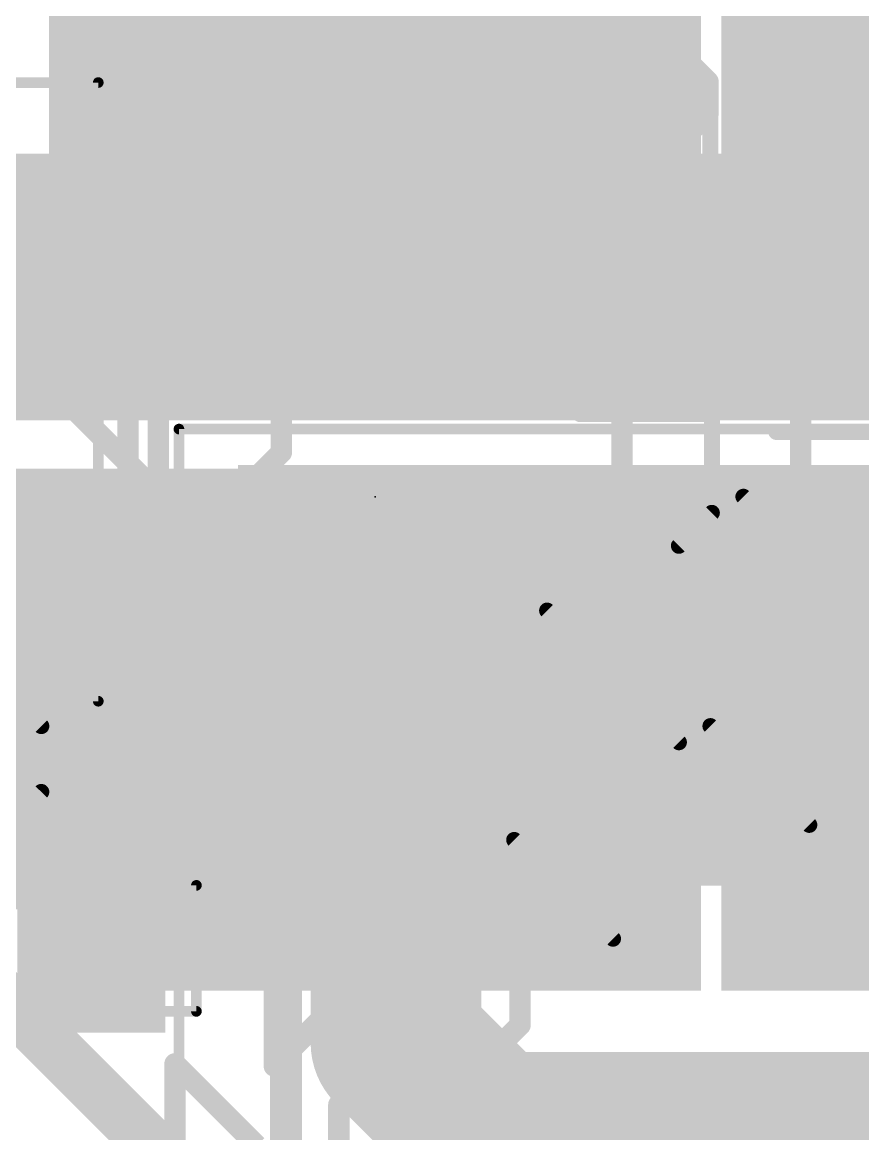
# Model space of a CAD drawing. Extents: x 61.5 to 101.4, y 9 to 89.5.
# Drawn here: x 72.02 to 76.02, y 52.22 to 57.51 of the extents above; entities that cross this region are included whole.
import ezdxf

# ---------------------------------------------------------------- set-up
doc = ezdxf.new("R2010")
doc.units = 0
for name, color, linetype in [('1', 22, 'CONTINUOUS'), ('16', 175, 'CONTINUOUS'), ('22', 253, 'CONTINUOUS'), ('23', 7, 'CONTINUOUS'), ('25', 253, 'CONTINUOUS'), ('26', 253, 'CONTINUOUS'), ('27', 253, 'CONTINUOUS'), ('28', 253, 'CONTINUOUS'), ('29', 253, 'CONTINUOUS'), ('30', 253, 'CONTINUOUS'), ('31', 253, 'CONTINUOUS'), ('32', 253, 'CONTINUOUS'), ('39', 22, 'CONTINUOUS'), ('40', 175, 'CONTINUOUS'), ('51', 253, 'CONTINUOUS'), ('52', 253, 'CONTINUOUS')]:
    doc.layers.add(name, color=color, linetype=linetype)

# ---------------------------------------------------------------- blocks, each defined once
blk = doc.blocks.new('RECT')
blk.add_solid([(-0.5, -0.5), (0.5, -0.5), (-0.5, 0.5), (0.5, 0.5)])

msp = doc.modelspace()

# ---------------------------------------------------------------- linework, layer by layer
at = {"layer": '1'}
for points, const_width in [([(79.95, 55.95), (70.95, 55.95)], 0.254), ([(71.4, 54.9), (70.65, 54.9)], 1.27), ([(72.55, 53.75), (71.4, 54.9)], 1.27), ([(73.7, 53.75), (72.55, 53.75)], 1.27), ([(73.8, 53.65), (73.7, 53.75)], 0.8128), ([(73.8, 52.65), (73.8, 53.65)], 0.8128), ([(71.25, 53.55), (72.15, 52.65)], 0.254), ([(74.25, 52.2), (73.8, 52.65)], 0.8128), ([(72.15, 52.65), (74.1, 50.7)], 0.254), ([(79.5, 52.2), (74.25, 52.2)], 0.8128)]:
    msp.add_lwpolyline(points, dxfattribs=dict(at, const_width=const_width))
for points, const_width in [([(71.4, 54.5825, 1), (71.4, 55.2175)], 0.635), ([(72.55, 54.0675, 1), (72.55, 53.4325)], 0.635), ([(73.7, 53.4325, 1), (73.7, 54.0675)], 0.635), ([(72.3255, 53.5255, 1), (72.7745, 53.9745)], 0.635), ([(73.8437, 53.8937, 1), (73.5563, 53.6063)], 0.4064), ([(74.0032, 53.65, 1), (73.5968, 53.65)], 0.4064), ([(73.6563, 53.5063, 1), (73.9437, 53.7937)], 0.4064), ([(73.9437, 52.7937, 1), (73.6563, 52.5063)], 0.4064), ([(73.5968, 52.65, 1), (74.0032, 52.65)], 0.4064), ([(72.1949, 52.6949, 1), (72.1051, 52.6051)], 0.127), ([(72.1051, 52.6051, 1), (72.1949, 52.6949)], 0.127), ([(74.25, 52.4032, 1), (74.25, 51.9968)], 0.4064), ([(74.1063, 52.0563, 1), (74.3937, 52.3437)], 0.4064)]:
    msp.add_lwpolyline(points, format="xyb", dxfattribs=dict(at, const_width=const_width))
at = {"layer": '16'}
for points, const_width in [([(71.3, 56.55), (71.6, 56.25)], 1.27), ([(71.6, 56.25), (76.7, 56.25)], 1.27), ([(74.6, 54.75), (70.5, 54.75)], 1.27), ([(74.6, 54.75), (74.6, 54.55)], 0.254), ([(74.6, 54.55), (74.75, 54.4)], 0.254), ([(72.8, 53.1), (74.1, 54.4)], 0.254), ([(73.65, 54.4), (74.1, 54.4)], 0.254), ([(74.1, 54.4), (74.75, 54.4)], 0.254), ([(72.35, 53.1), (72.8, 53.1)], 0.254)]:
    msp.add_lwpolyline(points, dxfattribs=dict(at, const_width=const_width))
for points, const_width in [([(71.3755, 56.0255, 1), (71.8245, 56.4745)], 0.635), ([(74.6, 54.4325, 1), (74.6, 55.0675)], 0.635), ([(74.6635, 54.75, 1), (74.5365, 54.75)], 0.127), ([(74.6449, 54.5949, 1), (74.5551, 54.5051)], 0.127), ([(74.5365, 54.55, 1), (74.6635, 54.55)], 0.127), ([(73.65, 54.4635, 1), (73.65, 54.3365)], 0.127), ([(74.1, 54.4635, 1), (74.1, 54.3365)], 0.127), ([(74.1449, 54.3551, 1), (74.0551, 54.4449)], 0.127), ([(74.1, 54.3365, 1), (74.1, 54.4635)], 0.127), ([(74.75, 54.3365, 1), (74.75, 54.4635)], 0.127), ([(74.7051, 54.3551, 1), (74.7949, 54.4449)], 0.127), ([(72.35, 53.1635, 1), (72.35, 53.0365)], 0.127), ([(72.7551, 53.1449, 1), (72.8449, 53.0551)], 0.127), ([(72.8, 53.0365, 1), (72.8, 53.1635)], 0.127)]:
    msp.add_lwpolyline(points, format="xyb", dxfattribs=dict(at, const_width=const_width))
at = {"layer": '22', "const_width": 0.1524}
msp.add_lwpolyline([(73.277, 50.127), (73.277, 53.098)], dxfattribs=at)
at = {"layer": '22', "const_width": 0.0762}
msp.add_lwpolyline([(73.3151, 53.098, 1), (73.2389, 53.098)], format="xyb", dxfattribs=at)
at = {"layer": '23'}
msp.add_point((73.7, 55.25), dxfattribs=at)
at = {"layer": '25'}
for points, const_width in [([(72.0848, 56.046), (72.2797, 55.6562)], 0.1016), ([(72.8644, 56.046), (72.6695, 55.8511)], 0.1016), ([(73.0593, 56.046), (72.8644, 56.046)], 0.1016), ([(73.2542, 55.8511), (73.0593, 56.046)], 0.1016), ([(72.6695, 55.8511), (72.6695, 55.2664)], 0.1016), ([(73.2542, 55.4613), (73.2542, 55.8511)], 0.1016), ([(72.2797, 55.6562), (72.6695, 55.2664)], 0.1016), ([(73.0593, 55.2664), (73.2542, 55.4613)], 0.1016), ([(72.6695, 55.2664), (73.0593, 55.2664)], 0.1016), ([(72.2797, 54.8766), (72.0848, 54.6817)], 0.1016), ([(73.2542, 54.6817), (73.0593, 54.8766)], 0.1016), ([(72.0848, 54.6817), (72.0848, 54.2919)], 0.1016), ([(73.2542, 54.2919), (73.2542, 54.6817)], 0.1016), ([(71.9551, 54.6236), (72.1119, 54.6236)], 0.0762), ([(72.1119, 54.1584), (71.9551, 54.3152)], 0.0762), ([(72.0848, 54.2919), (72.2797, 54.097)], 0.1016), ([(73.0593, 54.097), (73.2542, 54.2919)], 0.1016), ([(72.1119, 53.8449), (72.1119, 54.1584)], 0.0762), ([(72.2797, 54.097), (73.0593, 54.097)], 0.1016), ([(71.9551, 53.6881), (72.1119, 53.8449)], 0.0762)]:
    msp.add_lwpolyline(points, dxfattribs=dict(at, const_width=const_width))
for points, const_width in [([(72.1075, 56.0574, 1), (72.0621, 56.0346)], 0.0508), ([(72.8644, 56.0714, 1), (72.8644, 56.0206)], 0.0508), ([(72.8824, 56.028, 1), (72.8464, 56.064)], 0.0508), ([(73.0773, 56.064, 1), (73.0413, 56.028)], 0.0508), ([(73.0593, 56.0206, 1), (73.0593, 56.0714)], 0.0508), ([(72.6949, 55.8511, 1), (72.6441, 55.8511)], 0.0508), ([(73.2796, 55.8511, 1), (73.2288, 55.8511)], 0.0508), ([(72.6515, 55.8691, 1), (72.6875, 55.8331)], 0.0508), ([(73.2362, 55.8331, 1), (73.2722, 55.8691)], 0.0508), ([(72.2977, 55.6742, 1), (72.2617, 55.6382)], 0.0508), ([(72.257, 55.6448, 1), (72.3024, 55.6676)], 0.0508), ([(73.2288, 55.4613, 1), (73.2796, 55.4613)], 0.0508), ([(73.2722, 55.4433, 1), (73.2362, 55.4793)], 0.0508), ([(72.6695, 55.2918, 1), (72.6695, 55.241)], 0.0508), ([(73.0593, 55.241, 1), (73.0593, 55.2918)], 0.0508), ([(72.6441, 55.2664, 1), (72.6949, 55.2664)], 0.0508), ([(72.6515, 55.2484, 1), (72.6875, 55.2844)], 0.0508), ([(73.0413, 55.2844, 1), (73.0773, 55.2484)], 0.0508), ([(72.2977, 54.8586, 1), (72.2617, 54.8946)], 0.0508), ([(73.0773, 54.8946, 1), (73.0413, 54.8586)], 0.0508), ([(72.1102, 54.6817, 1), (72.0594, 54.6817)], 0.0508), ([(73.2796, 54.6817, 1), (73.2288, 54.6817)], 0.0508), ([(72.0668, 54.6997, 1), (72.1028, 54.6637)], 0.0508), ([(73.2362, 54.6637, 1), (73.2722, 54.6997)], 0.0508), ([(72.1119, 54.6046, 1), (72.1119, 54.6427)], 0.0381), ([(72.1028, 54.3099, 1), (72.0668, 54.2739)], 0.0508), ([(72.0594, 54.2919, 1), (72.1102, 54.2919)], 0.0508), ([(73.2288, 54.2919, 1), (73.2796, 54.2919)], 0.0508), ([(73.2722, 54.2739, 1), (73.2362, 54.3099)], 0.0508), ([(72.1309, 54.1584, 1), (72.0929, 54.1584)], 0.0381), ([(72.0984, 54.1449, 1), (72.1254, 54.1719)], 0.0381), ([(72.2797, 54.1224, 1), (72.2797, 54.0716)], 0.0508), ([(72.2617, 54.079, 1), (72.2977, 54.115)], 0.0508), ([(73.0413, 54.115, 1), (73.0773, 54.079)], 0.0508), ([(73.0593, 54.0716, 1), (73.0593, 54.1224)], 0.0508), ([(72.0929, 53.8449, 1), (72.1309, 53.8449)], 0.0381), ([(72.1254, 53.8314, 1), (72.0984, 53.8583)], 0.0381)]:
    msp.add_lwpolyline(points, format="xyb", dxfattribs=dict(at, const_width=const_width))
at = {"layer": '26', "const_width": 0.1016}
for points in [[(73.2208, 53.3192), (73.2208, 52.5396)], [(73.2208, 52.5396), (74.0004, 53.3192)], [(74.0004, 53.3192), (74.1953, 53.3192)], [(74.1953, 53.3192), (74.3902, 53.1243)], [(74.3902, 53.1243), (74.3902, 52.7345)], [(74.3902, 52.7345), (74.1953, 52.5396)], [(73.138, 52.1604), (72.7482, 52.5502)], [(72.7482, 52.5502), (72.7482, 51.3808)], [(73.7227, 52.5502), (73.5278, 52.3553)], [(74.3074, 52.5502), (73.7227, 52.5502)], [(74.3074, 51.3808), (74.3074, 52.5502)], [(73.5278, 52.3553), (73.5278, 51.9655)]]:
    msp.add_lwpolyline(points, dxfattribs=at)
at = {"layer": '26', "const_width": 0.0508}
for points in [[(73.2462, 53.3192, 1), (73.1954, 53.3192)], [(74.0004, 53.3446, 1), (74.0004, 53.2938)], [(74.0184, 53.3012, 1), (73.9824, 53.3372)], [(74.2133, 53.3372, 1), (74.1773, 53.3012)], [(74.1953, 53.2938, 1), (74.1953, 53.3446)], [(74.4156, 53.1243, 1), (74.3648, 53.1243)], [(74.3722, 53.1063, 1), (74.4082, 53.1423)], [(74.4082, 52.7165, 1), (74.3722, 52.7525)], [(74.3648, 52.7345, 1), (74.4156, 52.7345)], [(72.7662, 52.5682, 1), (72.7302, 52.5322)], [(72.7736, 52.5502, 1), (72.7228, 52.5502)], [(73.2028, 52.5576, 1), (73.2388, 52.5216)], [(73.1954, 52.5396, 1), (73.2462, 52.5396)], [(73.7227, 52.5756, 1), (73.7227, 52.5248)], [(73.7407, 52.5322, 1), (73.7047, 52.5682)], [(74.1773, 52.5576, 1), (74.2133, 52.5216)], [(74.3328, 52.5502, 1), (74.282, 52.5502)], [(74.3074, 52.5248, 1), (74.3074, 52.5756)], [(73.5532, 52.3553, 1), (73.5024, 52.3553)], [(73.5098, 52.3733, 1), (73.5458, 52.3373)]]:
    msp.add_lwpolyline(points, format="xyb", dxfattribs=at)
at = {"layer": '27'}
for points, const_width in [([(72.8035, 57.3798), (73.4136, 57.3798)], 0.1016), ([(73.1086, 56.4646), (73.1086, 57.3798)], 0.1016), ([(73.8916, 57.3798), (73.739, 57.2273)], 0.1016), ([(74.1966, 57.3798), (73.8916, 57.3798)], 0.1016), ([(74.3492, 57.2273), (74.1966, 57.3798)], 0.1016), ([(74.6746, 57.2273), (74.8271, 57.3798)], 0.1016), ([(74.8271, 57.3798), (75.1321, 57.3798)], 0.1016), ([(75.1321, 57.3798), (75.2847, 57.2273)], 0.1016), ([(75.6101, 57.0747), (75.9151, 57.3798)], 0.1016), ([(75.9151, 57.3798), (75.9151, 56.4646)], 0.1016), ([(73.739, 57.2273), (73.739, 56.6171)], 0.1016), ([(75.2847, 57.2273), (75.2847, 57.0747)], 0.1016), ([(75.2847, 57.0747), (75.1321, 56.9222)], 0.1016), ([(75.2963, 56.4947), (75.2963, 57.1217)], 0.0762), ([(75.1321, 56.9222), (74.9796, 56.9222)], 0.1016), ([(75.1321, 56.9222), (75.2847, 56.7697)], 0.1016), ([(75.2847, 56.7697), (75.2847, 56.6171)], 0.1016), ([(75.7666, 56.4947), (75.7666, 56.8082)], 0.0762), ([(73.739, 56.6171), (73.8916, 56.4646)], 0.1016), ([(74.1966, 56.4646), (74.3492, 56.6171)], 0.1016), ([(74.8271, 56.4646), (74.6746, 56.6171)], 0.1016), ([(75.2847, 56.6171), (75.1321, 56.4646)], 0.1016), ([(74.3623, 55.9526), (74.3623, 56.5796)], 0.0762), ([(76.2369, 56.4947), (75.2963, 56.4947)], 0.0762), ([(71.868, 56.4646), (72.4781, 56.4646)], 0.1016), ([(73.8916, 56.4646), (74.1966, 56.4646)], 0.1016), ([(75.1321, 56.4646), (74.8271, 56.4646)], 0.1016), ([(75.6101, 56.4646), (76.2202, 56.4646)], 0.1016), ([(74.8326, 55.9526), (74.8326, 56.2661)], 0.0762), ([(76.2369, 56.1862), (75.6098, 56.1862)], 0.0762), ([(75.3029, 55.9526), (74.3623, 55.9526)], 0.0762), ([(75.3029, 55.6441), (74.6758, 55.6441)], 0.0762), ([(75.3029, 55.1738), (75.3029, 55.6441)], 0.0762), ([(75.6098, 55.5591), (76.0801, 55.5591)], 0.0762), ([(75.2963, 54.6236), (75.2963, 55.2507)], 0.0762), ([(75.2963, 55.2507), (75.4531, 55.2507)], 0.0762), ([(75.4531, 55.2507), (76.0801, 54.6236)], 0.0762), ([(75.1461, 55.0171), (75.3029, 55.1738)], 0.0762), ([(74.6758, 55.0171), (75.1461, 55.0171)], 0.0762), ([(74.3623, 54.0815), (74.3623, 54.7086)], 0.0762), ([(74.3623, 54.7086), (74.5191, 54.7086)], 0.0762), ([(74.5191, 54.7086), (75.1461, 54.0815)], 0.0762), ([(75.7666, 53.6881), (75.7666, 54.3152)], 0.0762), ([(76.2369, 54.1584), (75.2963, 54.1584)], 0.0762), ([(75.2963, 54.1584), (75.7666, 53.6881)], 0.0762), ([(75.1461, 54.0815), (75.3029, 54.0815)], 0.0762), ([(74.8326, 53.146), (74.8326, 53.7731)], 0.0762), ([(75.3029, 53.6163), (74.3623, 53.6163)], 0.0762), ([(74.3623, 53.6163), (74.8326, 53.146)], 0.0762)]:
    msp.add_lwpolyline(points, dxfattribs=dict(at, const_width=const_width))
for points, const_width in [([(72.8035, 57.4052, 1), (72.8035, 57.3544)], 0.0508), ([(73.134, 57.3798, 1), (73.0832, 57.3798)], 0.0508), ([(73.4136, 57.3544, 1), (73.4136, 57.4052)], 0.0508), ([(73.8916, 57.4052, 1), (73.8916, 57.3544)], 0.0508), ([(73.9095, 57.3618, 1), (73.8736, 57.3977)], 0.0508), ([(74.2146, 57.3977, 1), (74.1787, 57.3618)], 0.0508), ([(74.1966, 57.3544, 1), (74.1966, 57.4052)], 0.0508), ([(74.8271, 57.4052, 1), (74.8271, 57.3544)], 0.0508), ([(74.845, 57.3618, 1), (74.8091, 57.3977)], 0.0508), ([(75.1501, 57.3977, 1), (75.1142, 57.3618)], 0.0508), ([(75.1321, 57.3544, 1), (75.1321, 57.4052)], 0.0508), ([(75.9405, 57.3798, 1), (75.8897, 57.3798)], 0.0508), ([(75.9331, 57.3618, 1), (75.8972, 57.3977)], 0.0508), ([(73.7644, 57.2273, 1), (73.7136, 57.2273)], 0.0508), ([(75.3101, 57.2273, 1), (75.2593, 57.2273)], 0.0508), ([(73.7211, 57.2452, 1), (73.757, 57.2093)], 0.0508), ([(74.3312, 57.2093, 1), (74.3671, 57.2452)], 0.0508), ([(74.6566, 57.2452, 1), (74.6925, 57.2093)], 0.0508), ([(75.2667, 57.2093, 1), (75.3026, 57.2452)], 0.0508), ([(75.3026, 57.0568, 1), (75.2667, 57.0927)], 0.0508), ([(75.3153, 57.1217, 1), (75.2772, 57.1217)], 0.0381), ([(75.5921, 57.0927, 1), (75.628, 57.0568)], 0.0508), ([(75.2593, 57.0747, 1), (75.3101, 57.0747)], 0.0508), ([(74.9796, 56.9476, 1), (74.9796, 56.8968)], 0.0508), ([(75.1501, 56.9402, 1), (75.1142, 56.9042)], 0.0508), ([(75.1142, 56.9402, 1), (75.1501, 56.9042)], 0.0508), ([(75.1321, 56.8968, 1), (75.1321, 56.9476)], 0.0508), ([(75.3101, 56.7697, 1), (75.2593, 56.7697)], 0.0508), ([(75.2667, 56.7517, 1), (75.3026, 56.7876)], 0.0508), ([(75.7856, 56.8082, 1), (75.7476, 56.8082)], 0.0381), ([(73.7136, 56.6171, 1), (73.7644, 56.6171)], 0.0508), ([(73.757, 56.6351, 1), (73.7211, 56.5992)], 0.0508), ([(74.3671, 56.5992, 1), (74.3312, 56.6351)], 0.0508), ([(74.6925, 56.6351, 1), (74.6566, 56.5992)], 0.0508), ([(75.2593, 56.6171, 1), (75.3101, 56.6171)], 0.0508), ([(75.3026, 56.5992, 1), (75.2667, 56.6351)], 0.0508), ([(74.3813, 56.5796, 1), (74.3432, 56.5796)], 0.0381), ([(75.2963, 56.5137, 1), (75.2963, 56.4756)], 0.0381), ([(72.4781, 56.4392, 1), (72.4781, 56.49)], 0.0508), ([(73.0832, 56.4646, 1), (73.134, 56.4646)], 0.0508), ([(73.8916, 56.49, 1), (73.8916, 56.4392)], 0.0508), ([(73.8736, 56.4466, 1), (73.9095, 56.4826)], 0.0508), ([(74.1787, 56.4826, 1), (74.2146, 56.4466)], 0.0508), ([(74.1966, 56.4392, 1), (74.1966, 56.49)], 0.0508), ([(74.8271, 56.49, 1), (74.8271, 56.4392)], 0.0508), ([(74.8091, 56.4466, 1), (74.845, 56.4826)], 0.0508), ([(75.1142, 56.4826, 1), (75.1501, 56.4466)], 0.0508), ([(75.1321, 56.4392, 1), (75.1321, 56.49)], 0.0508), ([(75.2772, 56.4947, 1), (75.3153, 56.4947)], 0.0381), ([(75.6101, 56.49, 1), (75.6101, 56.4392)], 0.0508), ([(75.7476, 56.4947, 1), (75.7856, 56.4947)], 0.0381), ([(75.8897, 56.4646, 1), (75.9405, 56.4646)], 0.0508), ([(74.8516, 56.2661, 1), (74.8136, 56.2661)], 0.0381), ([(75.6098, 56.2053, 1), (75.6098, 56.1672)], 0.0381), ([(74.3623, 55.9716, 1), (74.3623, 55.9335)], 0.0381), ([(74.3432, 55.9526, 1), (74.3813, 55.9526)], 0.0381), ([(74.8136, 55.9526, 1), (74.8516, 55.9526)], 0.0381), ([(75.3029, 55.9335, 1), (75.3029, 55.9716)], 0.0381), ([(74.6758, 55.6632, 1), (74.6758, 55.6251)], 0.0381), ([(75.322, 55.6441, 1), (75.2839, 55.6441)], 0.0381), ([(75.3029, 55.6251, 1), (75.3029, 55.6632)], 0.0381), ([(75.6098, 55.5782, 1), (75.6098, 55.5401)], 0.0381), ([(75.3153, 55.2507, 1), (75.2772, 55.2507)], 0.0381), ([(75.2963, 55.2697, 1), (75.2963, 55.2316)], 0.0381), ([(75.4665, 55.2642, 1), (75.4396, 55.2372)], 0.0381), ([(75.4531, 55.2316, 1), (75.4531, 55.2697)], 0.0381), ([(75.3164, 55.1604, 1), (75.2894, 55.1873)], 0.0381), ([(75.2839, 55.1738, 1), (75.322, 55.1738)], 0.0381), ([(74.6758, 55.0361, 1), (74.6758, 54.998)], 0.0381), ([(75.1327, 55.0305, 1), (75.1596, 55.0036)], 0.0381), ([(75.1461, 54.998, 1), (75.1461, 55.0361)], 0.0381), ([(74.3813, 54.7086, 1), (74.3432, 54.7086)], 0.0381), ([(74.3623, 54.7277, 1), (74.3623, 54.6896)], 0.0381), ([(74.5325, 54.7221, 1), (74.5056, 54.6951)], 0.0381), ([(74.5191, 54.6896, 1), (74.5191, 54.7277)], 0.0381), ([(75.2772, 54.6236, 1), (75.3153, 54.6236)], 0.0381), ([(75.7856, 54.3152, 1), (75.7476, 54.3152)], 0.0381), ([(75.2963, 54.1775, 1), (75.2963, 54.1394)], 0.0381), ([(75.3098, 54.1719, 1), (75.2828, 54.1449)], 0.0381), ([(74.3432, 54.0815, 1), (74.3813, 54.0815)], 0.0381), ([(75.1461, 54.1006, 1), (75.1461, 54.0625)], 0.0381), ([(75.1327, 54.0681, 1), (75.1596, 54.095)], 0.0381), ([(75.3029, 54.0625, 1), (75.3029, 54.1006)], 0.0381), ([(74.8516, 53.7731, 1), (74.8136, 53.7731)], 0.0381), ([(75.7476, 53.6881, 1), (75.7856, 53.6881)], 0.0381), ([(75.7531, 53.6746, 1), (75.7801, 53.7016)], 0.0381), ([(74.3758, 53.6298, 1), (74.3488, 53.6029)], 0.0381), ([(74.3623, 53.6354, 1), (74.3623, 53.5973)], 0.0381), ([(75.3029, 53.5973, 1), (75.3029, 53.6354)], 0.0381), ([(74.8136, 53.146, 1), (74.8516, 53.146)], 0.0381), ([(74.8191, 53.1326, 1), (74.8461, 53.1595)], 0.0381)]:
    msp.add_lwpolyline(points, format="xyb", dxfattribs=dict(at, const_width=const_width))
at = {"layer": '28', "const_width": 0.0508}
for points in [[(72.7662, 54.8182, 1), (72.7302, 54.7822)], [(72.7736, 54.8002, 1), (72.7228, 54.8002)], [(73.12, 54.3924, 1), (73.156, 54.4284)], [(72.3584, 53.6562, 1), (72.3584, 53.6054)], [(73.138, 53.6054, 1), (73.138, 53.6562)], [(72.7228, 53.6308, 1), (72.7736, 53.6308)]]:
    msp.add_lwpolyline(points, format="xyb", dxfattribs=at)
at = {"layer": '28', "const_width": 0.1016}
for points in [[(73.138, 54.4104), (72.7482, 54.8002)], [(72.7482, 54.8002), (72.7482, 53.6308)], [(73.138, 53.6308), (72.3584, 53.6308)]]:
    msp.add_lwpolyline(points, dxfattribs=at)
at = {"layer": '39', "const_width": 0.0508}
for points in [[(70.417, 57.223), (72.383, 57.223)], [(72.383, 57.223), (72.383, 54.277)], [(72.383, 54.277), (70.417, 54.277)]]:
    msp.add_lwpolyline(points, dxfattribs=at)
at = {"layer": '39', "const_width": 0.0254}
for points in [[(72.3957, 57.223, 1), (72.3703, 57.223)], [(72.383, 57.2103, 1), (72.383, 57.2357)], [(72.3703, 54.277, 1), (72.3957, 54.277)], [(72.383, 54.2643, 1), (72.383, 54.2897)]]:
    msp.add_lwpolyline(points, format="xyb", dxfattribs=at)
at = {"layer": '40', "const_width": 0.0508}
for points in [[(76.733, 55.573), (72.767, 55.573)], [(72.767, 55.573), (72.767, 47.627)], [(70.85, 53.4), (72.85, 53.4)], [(72.85, 53.4), (72.85, 52.8)], [(72.85, 52.8), (70.85, 52.8)]]:
    msp.add_lwpolyline(points, dxfattribs=at)
at = {"layer": '40', "const_width": 0.0254}
for points in [[(72.767, 55.5857, 1), (72.767, 55.5603)], [(72.7797, 55.573, 1), (72.7543, 55.573)], [(72.8627, 53.4, 1), (72.8373, 53.4)], [(72.85, 53.3873, 1), (72.85, 53.4127)], [(72.8373, 52.8, 1), (72.8627, 52.8)], [(72.85, 52.7873, 1), (72.85, 52.8127)]]:
    msp.add_lwpolyline(points, format="xyb", dxfattribs=at)
at = {"layer": '51', "const_width": 0.1016}
for points in [[(72.525, 53.725), (72.525, 56.775)], [(74.875, 56.775), (74.875, 53.725)], [(75.725, 53.725), (75.725, 56.775)]]:
    msp.add_lwpolyline(points, dxfattribs=at)
at = {"layer": '51', "const_width": 0.0508}
for points in [[(72.5504, 56.775, 1), (72.4996, 56.775)], [(74.9004, 56.775, 1), (74.8496, 56.775)], [(75.7504, 56.775, 1), (75.6996, 56.775)], [(72.4996, 53.725, 1), (72.5504, 53.725)], [(74.8496, 53.725, 1), (74.9004, 53.725)], [(75.6996, 53.725, 1), (75.7504, 53.725)]]:
    msp.add_lwpolyline(points, format="xyb", dxfattribs=at)
at = {"layer": '52'}
for points, const_width in [([(73.277, 49.238), (73.277, 53.987)], 0.1524), ([(71.35, 53.35), (72.35, 53.35)], 0.127), ([(72.35, 53.35), (72.35, 52.85)], 0.127), ([(72.35, 52.85), (71.35, 52.85)], 0.127)]:
    msp.add_lwpolyline(points, dxfattribs=dict(at, const_width=const_width))
for points, const_width in [([(73.3151, 53.987, 1), (73.2389, 53.987)], 0.0762), ([(72.3818, 53.35, 1), (72.3183, 53.35)], 0.0635), ([(72.35, 53.3182, 1), (72.35, 53.3818)], 0.0635), ([(72.3183, 52.85, 1), (72.3818, 52.85)], 0.0635), ([(72.35, 52.8182, 1), (72.35, 52.8818)], 0.0635)]:
    msp.add_lwpolyline(points, format="xyb", dxfattribs=dict(at, const_width=const_width))

# ---------------------------------------------------------------- block references
at = {"layer": '1', "xscale": 1.5, "yscale": 2.9}
for p, rotation in [((73.7, 56.75), 90), ((76.9, 56.75), 270), ((73.7, 53.75), 90), ((76.9, 53.75), 270)]:
    msp.add_blockref('RECT', p, dxfattribs=dict(at, rotation=rotation))
at = {"layer": '16', "xscale": 1.8, "yscale": 3.2, "rotation": 90}
msp.add_blockref('RECT', (74.75, 54.4), dxfattribs=at)
at = {"layer": '16', "xscale": 0.5, "yscale": 0.6}
msp.add_blockref('RECT', (72.35, 53.1), dxfattribs=at)
at = {"layer": '29', "xscale": 1.7032, "yscale": 3.1032}
for p, rotation in [((73.7, 56.75), 90), ((76.9, 56.75), 270), ((73.7, 53.75), 90), ((76.9, 53.75), 270)]:
    msp.add_blockref('RECT', p, dxfattribs=dict(at, rotation=rotation))
at = {"layer": '30', "xscale": 2.0032, "yscale": 3.4032, "rotation": 90}
msp.add_blockref('RECT', (74.75, 54.4), dxfattribs=at)
at = {"layer": '30', "xscale": 0.7032, "yscale": 0.8032}
msp.add_blockref('RECT', (72.35, 53.1), dxfattribs=at)
at = {"layer": '31', "xscale": 1.5, "yscale": 2.9}
for p, rotation in [((73.7, 56.75), 90), ((76.9, 56.75), 270), ((73.7, 53.75), 90), ((76.9, 53.75), 270)]:
    msp.add_blockref('RECT', p, dxfattribs=dict(at, rotation=rotation))
at = {"layer": '32', "xscale": 1.8, "yscale": 3.2, "rotation": 90}
msp.add_blockref('RECT', (74.75, 54.4), dxfattribs=at)
at = {"layer": '32', "xscale": 0.5, "yscale": 0.6}
msp.add_blockref('RECT', (72.35, 53.1), dxfattribs=at)
at = {"layer": '51', "xscale": 0.5, "yscale": 2.5}
for p, rotation in [((73.7, 56.6), 90), ((76.9, 56.6), 270), ((73.7, 53.9), 90), ((76.9, 53.9), 270)]:
    msp.add_blockref('RECT', p, dxfattribs=dict(at, rotation=rotation))
at = {"layer": '52', "xscale": 0.8499, "yscale": 3.1001, "rotation": 90}
msp.add_blockref('RECT', (74.7507, 54.3872), dxfattribs=at)

doc.saveas('drawing.dxf')
